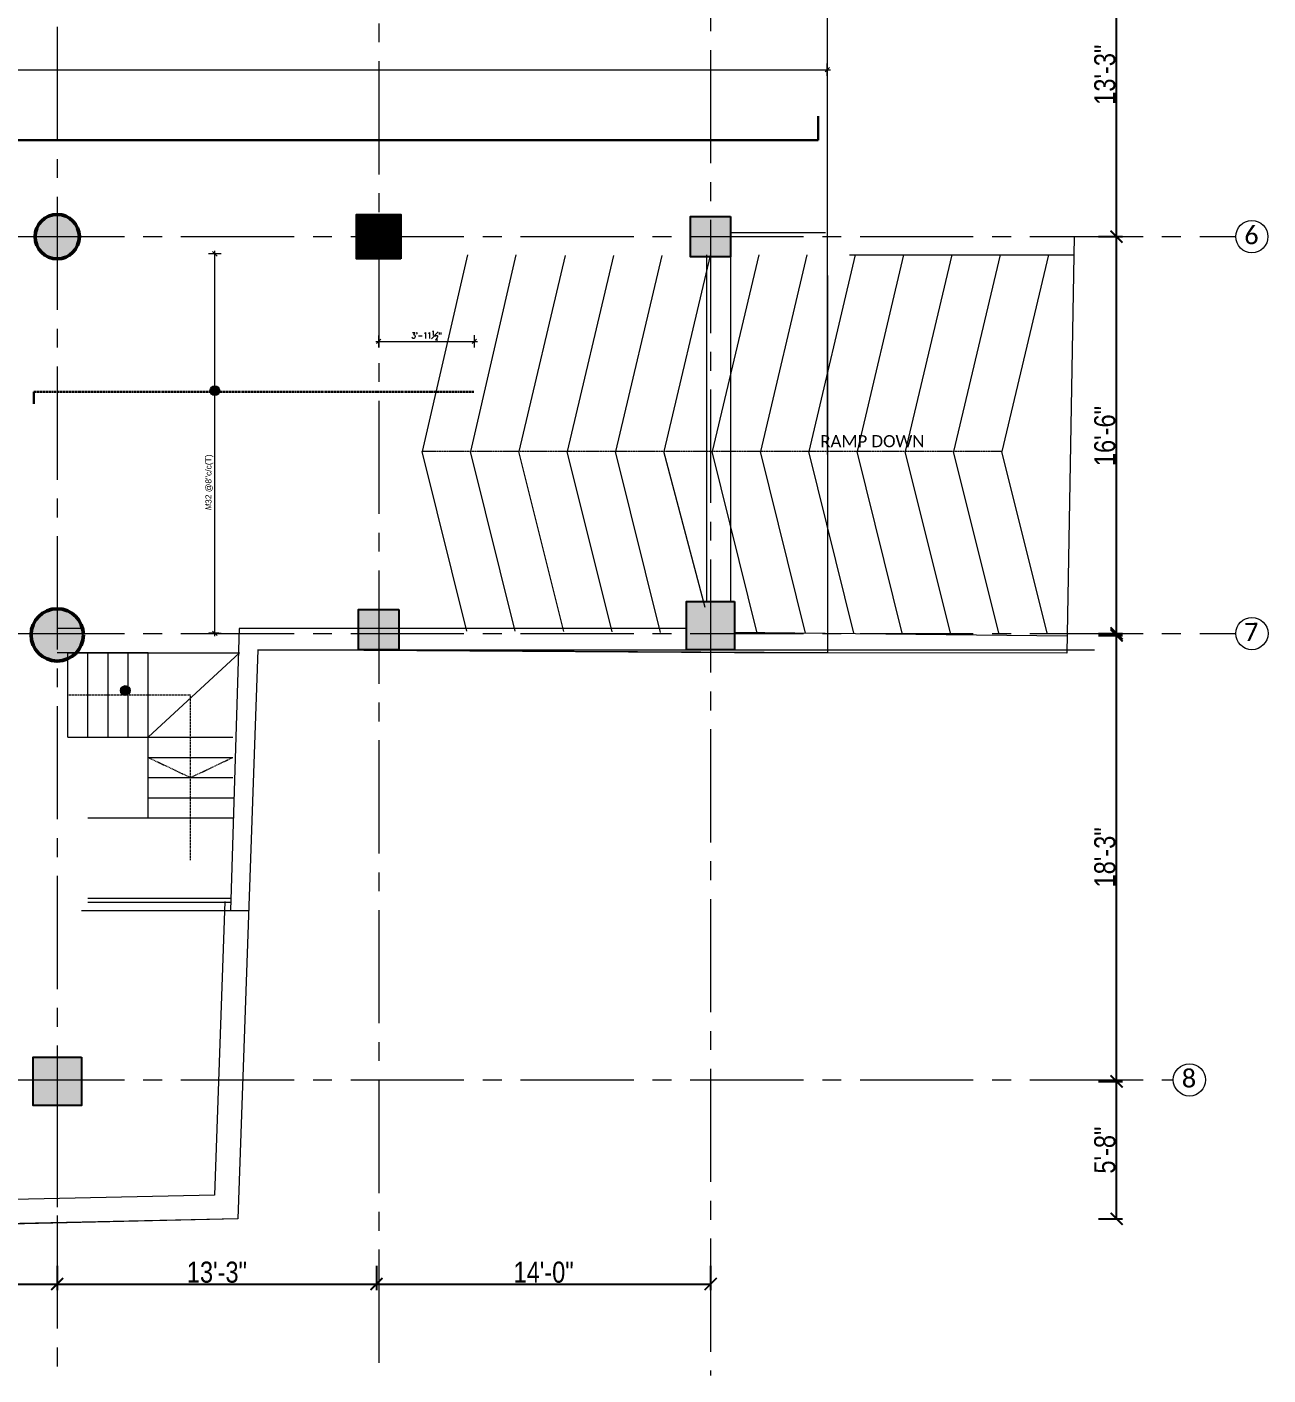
# Model space of a CAD drawing. Header units: inches. Extents: x 0 to 162649, y -36601 to -26324.
# Drawn here: x 139024 to 139641, y -31461 to -30791 of the extents above; entities that cross this region are included whole.
import ezdxf

# ---------------------------------------------------------------- set-up
doc = ezdxf.new("R2010")
doc.units = ezdxf.units.IN
doc.header["$MEASUREMENT"] = 0
for name, pattern in [('CENTER2', [1.125, 0.75, -0.125, 0.125, -0.125]), ('DASHED', [0.75, 0.5, -0.25]), ('PHANTOM2', [1.25, 0.625, -0.125, 0.125, -0.125, 0.125, -0.125])]:
    doc.linetypes.add(name, pattern=pattern)
for name, color, linetype, lineweight in [('A-COLUMN', 3, 'Continuous', 50), ('dimention', 1, 'Continuous', 13), ('hatch', 252, 'Continuous', 0), ('Line', 31, 'Continuous', 5), ('OL_AR_Center line', 253, 'CENTER2', 13), ('OL_AR_Hatch', 253, 'Continuous', 0), ('OL_AR_SECTION LINE', 253, 'PHANTOM2', 15), ('OL_AR_SYMBOL', 1, 'Continuous', 5), ('OL_AR_Text', 140, 'Continuous', 5), ('Rein', 3, 'Continuous', 30)]:
    doc.layers.add(name, color=color, linetype=linetype, lineweight=lineweight)
doc.styles.add('1-16 Annotative Text', font='calibri.ttf', dxfattribs={"height": 0.0625})
doc.styles.add('Arial', font='arial.ttf', dxfattribs={"width": 0.8})
doc.styles.add('rmtext', font='romans.shx', dxfattribs={"width": 0.8})
doc.dimstyles.new('Copy of DIM 48', dxfattribs={"dimscale": 48, "dimtxt": 0.0625, "dimasz": 0.046875, "dimexe": 0.0625, "dimexo": 0.015625, "dimgap": 0.015625, "dimtad": 3, "dimdec": 1, "dimzin": 3, "dimdsep": 46, "dimlunit": 4, "dimtxsty": 'rmtext', "dimblk": 'OBLIQUE', "dimcen": 0.09375, "dimdle": 0.03125, "dimclrd": 1, "dimclre": 1, "dimclrt": 2, "dimadec": 0, "dimazin": 0, "dimtfac": 0.75, "dimtdec": 1, "dimtix": 1, "dimtmove": 0, "dimatfit": 3, "dimfxl": 0.0625, "dimfxlon": 1, "dimfrac": 1, "dimtolj": 1, "dimtzin": 0, "dimlwd": -1, "dimlwe": 5, "dimarcsym": 0})
doc.dimstyles.new('Dim_OLA', dxfattribs={"dimscale": 1.5, "dimtxt": 7, "dimasz": 4, "dimexe": 2, "dimexo": 0.5, "dimgap": 0.3, "dimtad": 1, "dimdec": 0, "dimzin": 0, "dimdsep": 46, "dimlunit": 3, "dimtxsty": 'Arial', "dimblk": 'ARCHTICK', "dimcen": 0.05, "dimadec": 0, "dimazin": 0, "dimtfac": 1, "dimtdec": 0, "dimtix": 1, "dimtmove": 2, "dimatfit": 3, "dimldrblk": 'DOT', "dimfxl": 6, "dimfxlon": 1, "dimtolj": 1, "dimtzin": 0, "dimarcsym": 0})

# ---------------------------------------------------------------- blocks, each defined once
blk = doc.blocks.new('_Oblique')
for p, q in [((-0.49, -0.49), (0.49, 0.49)), ((0, -1.37), (0, 1.38))]:
    blk.add_line(p, q)
blk = doc.blocks.new('*D933')
at = {"layer": 'Defpoints', "color": 0, "transparency": 16777216}
for p in [(139117.69, -30903.4), (139121.73, -30903.4), (139120.48, -31091.95)]:
    blk.add_point(p, dxfattribs=at)
at = {"layer": 'dimention', "color": 1, "lineweight": 5, "transparency": 16777216}
for p, q in [((139120.69, -30903.4), (139114.69, -30903.4)), ((139119.73, -31091.95), (139114.69, -31091.95))]:
    blk.add_line(p, q, dxfattribs=at)
at = {"layer": 'dimention', "color": 1, "transparency": 16777216}
blk.add_line((139117.69, -31093.45), (139117.69, -30901.9), dxfattribs=at)
at = {"layer": 'dimention', "color": 1, "transparency": 16777216, "xscale": 2.25, "yscale": 2.25, "zscale": 2.25}
for p, rotation in [((139117.69, -30903.4), 90), ((139117.69, -31091.95), 270)]:
    blk.add_blockref('_Oblique', p, dxfattribs=dict(at, rotation=rotation))
at = {"layer": 'dimention', "color": 2, "transparency": 16777216, "insert": (139114.97, -31016.9), "char_height": 3, "attachment_point": 5, "rotation": 90, "style": 'rmtext'}
blk.add_mtext('\\A1;{\\Fgothici|c0;M\\fArial|b0|i0|c0|p34;\\W1;32 @8"c/c(T)}', dxfattribs=at)
blk = doc.blocks.new('*D945')
at = {"layer": 'Defpoints', "color": 0, "transparency": 16777216}
for p in [(139246.69, -30946.91), (139199.15, -30971.9), (139246.69, -30971.9)]:
    blk.add_point(p, dxfattribs=at)
at = {"layer": 'dimention', "color": 1, "lineweight": 5, "transparency": 16777216}
for p, q in [((139199.15, -30949.91), (139199.15, -30943.91)), ((139246.69, -30949.91), (139246.69, -30943.91))]:
    blk.add_line(p, q, dxfattribs=at)
at = {"layer": 'dimention', "color": 1, "transparency": 16777216}
blk.add_line((139197.65, -30946.91), (139248.19, -30946.91), dxfattribs=at)
at = {"layer": 'dimention', "color": 1, "transparency": 16777216, "xscale": 2.25, "yscale": 2.25, "zscale": 2.25, "rotation": 180}
blk.add_blockref('_Oblique', (139199.15, -30946.91), dxfattribs=at)
at = {"layer": 'dimention', "color": 1, "transparency": 16777216, "xscale": 2.25, "yscale": 2.25, "zscale": 2.25}
blk.add_blockref('_Oblique', (139246.69, -30946.91), dxfattribs=at)
at = {"layer": 'dimention', "color": 2, "transparency": 16777216, "insert": (139222.92, -30943.91), "char_height": 3, "attachment_point": 5, "style": 'rmtext'}
blk.add_mtext('\\A1;3\'-11{\\H0.750000x;\\S1#2;}"', dxfattribs=at)
blk = doc.blocks.new('*D936')
at = {"layer": 'Defpoints', "color": 0, "transparency": 16777216}
for p in [(139422.05, -30793.9), (138475.69, -30811.89), (139422.05, -30811.89)]:
    blk.add_point(p, dxfattribs=at)
at = {"layer": 'dimention', "color": 1, "lineweight": 5, "transparency": 16777216}
for p, q in [((138475.69, -30811.89), (138475.69, -30808.89)), ((139422.05, -30808.89), (139422.05, -30814.89))]:
    blk.add_line(p, q, dxfattribs=at)
at = {"layer": 'dimention', "color": 1, "transparency": 16777216}
blk.add_line((138474.19, -30811.89), (139423.55, -30811.89), dxfattribs=at)
at = {"layer": 'dimention', "color": 1, "transparency": 16777216, "xscale": 2.25, "yscale": 2.25, "zscale": 2.25, "rotation": 180}
blk.add_blockref('_Oblique', (138475.69, -30811.89), dxfattribs=at)
at = {"layer": 'dimention', "color": 1, "transparency": 16777216, "xscale": 2.25, "yscale": 2.25, "zscale": 2.25}
blk.add_blockref('_Oblique', (139422.05, -30811.89), dxfattribs=at)
at = {"layer": 'dimention', "color": 2, "transparency": 16777216, "insert": (138779.19, -30809.18), "char_height": 3, "attachment_point": 5, "style": 'rmtext'}
blk.add_mtext('\\A1;{\\Fgothici|c0;M\\fArial|b0|i0|c0|p34;\\W1;25 @8"c/c(T&B)}', dxfattribs=at)
blk = doc.blocks.new('_ArchTick')
at = {"color": 0, "linetype": 'ByBlock', "const_width": 0.15}
blk.add_lwpolyline([(-0.5, -0.5), (0.5, 0.5)], dxfattribs=at)
blk = doc.blocks.new('*D959')
at = {"layer": 'Defpoints', "color": 0, "transparency": 16777216}
for p in [(139051.36, -31314.64), (139565.8, -31314.64), (139129.04, -31382.98)]:
    blk.add_point(p, dxfattribs=at)
at = {"layer": 'OL_AR_Text', "color": 0, "lineweight": -2, "transparency": 16777216}
for p, q in [((139556.8, -31314.64), (139568.8, -31314.64)), ((139565.8, -31382.98), (139565.8, -31314.64)), ((139556.8, -31382.98), (139568.8, -31382.98))]:
    blk.add_line(p, q, dxfattribs=at)
at = {"layer": 'OL_AR_Text', "color": 0, "lineweight": -2, "transparency": 16777216, "xscale": 6, "yscale": 6, "zscale": 6}
for p, rotation in [((139565.8, -31314.64), 90), ((139565.8, -31382.98), 270)]:
    blk.add_blockref('_ArchTick', p, dxfattribs=dict(at, rotation=rotation))
at = {"layer": 'OL_AR_Text', "color": 0, "transparency": 16777216, "insert": (139559.99, -31348.81), "char_height": 10.5, "attachment_point": 5, "rotation": 90, "style": 'Arial'}
blk.add_mtext('\\A1;5\'-8"', dxfattribs=at)
blk = doc.blocks.new('_Dot')
at = {"color": 0, "linetype": 'ByBlock', "lineweight": -2}
blk.add_line((-0.5, 0), (-1, 0), dxfattribs=at)
at = {"color": 0, "linetype": 'ByBlock', "const_width": 0.5}
blk.add_lwpolyline([(-0.25, 0, 1), (0.25, 0, 1)], format="xyb", close=True, dxfattribs=at)
blk = doc.blocks.new('*D960')
at = {"layer": 'Defpoints', "color": 0, "transparency": 16777216}
for p in [(139375.99, -31092.04), (139565.8, -31092.04), (139051.36, -31314.64)]:
    blk.add_point(p, dxfattribs=at)
at = {"layer": 'OL_AR_Text', "color": 0, "lineweight": -2, "transparency": 16777216}
for p, q in [((139556.8, -31092.04), (139568.8, -31092.04)), ((139565.8, -31314.64), (139565.8, -31092.04)), ((139556.8, -31314.64), (139568.8, -31314.64))]:
    blk.add_line(p, q, dxfattribs=at)
at = {"layer": 'OL_AR_Text', "color": 0, "lineweight": -2, "transparency": 16777216, "xscale": 6, "yscale": 6, "zscale": 6}
for p, rotation in [((139565.8, -31092.04), 90), ((139565.8, -31314.64), 270)]:
    blk.add_blockref('_ArchTick', p, dxfattribs=dict(at, rotation=rotation))
at = {"layer": 'OL_AR_Text', "color": 0, "transparency": 16777216, "insert": (139559.99, -31203.34), "char_height": 10.5, "attachment_point": 5, "rotation": 90, "style": 'Arial'}
blk.add_mtext('\\A1;18\'-3"', dxfattribs=at)
blk = doc.blocks.new('*D1314')
at = {"layer": 'Defpoints', "color": 0, "transparency": 16777216}
for p in [(138799.36, -31326.64), (139039.36, -31326.64), (139039.36, -31415.35)]:
    blk.add_point(p, dxfattribs=at)
at = {"layer": 'OL_AR_Text', "color": 0, "lineweight": -2, "transparency": 16777216}
for p, q in [((138799.36, -31406.35), (138799.36, -31418.35)), ((139039.36, -31406.35), (139039.36, -31418.35)), ((138799.36, -31415.35), (139039.36, -31415.35))]:
    blk.add_line(p, q, dxfattribs=at)
at = {"layer": 'OL_AR_Text', "color": 0, "lineweight": -2, "transparency": 16777216, "xscale": 6, "yscale": 6, "zscale": 6, "rotation": 180}
blk.add_blockref('_ArchTick', (138799.36, -31415.35), dxfattribs=at)
at = {"layer": 'OL_AR_Text', "color": 0, "lineweight": -2, "transparency": 16777216, "xscale": 6, "yscale": 6, "zscale": 6}
blk.add_blockref('_ArchTick', (139039.36, -31415.35), dxfattribs=at)
at = {"layer": 'OL_AR_Text', "color": 0, "transparency": 16777216, "insert": (138919.36, -31409.54), "char_height": 10.5, "attachment_point": 5, "style": 'Arial'}
blk.add_mtext('\\A1;19\'-10"', dxfattribs=at)
blk = doc.blocks.new('*D1315')
at = {"layer": 'Defpoints', "color": 0, "transparency": 16777216}
for p in [(139198.05, -31313.92), (139039.36, -31326.64), (139198.05, -31415.35)]:
    blk.add_point(p, dxfattribs=at)
at = {"layer": 'OL_AR_Text', "color": 0, "lineweight": -2, "transparency": 16777216}
for p, q in [((139039.36, -31406.35), (139039.36, -31418.35)), ((139198.05, -31406.35), (139198.05, -31418.35)), ((139039.36, -31415.35), (139198.05, -31415.35))]:
    blk.add_line(p, q, dxfattribs=at)
at = {"layer": 'OL_AR_Text', "color": 0, "lineweight": -2, "transparency": 16777216, "xscale": 6, "yscale": 6, "zscale": 6, "rotation": 180}
blk.add_blockref('_ArchTick', (139039.36, -31415.35), dxfattribs=at)
at = {"layer": 'OL_AR_Text', "color": 0, "lineweight": -2, "transparency": 16777216, "xscale": 6, "yscale": 6, "zscale": 6}
blk.add_blockref('_ArchTick', (139198.05, -31415.35), dxfattribs=at)
at = {"layer": 'OL_AR_Text', "color": 0, "transparency": 16777216, "insert": (139118.71, -31409.53), "char_height": 10.5, "attachment_point": 5, "style": 'Arial'}
blk.add_mtext('\\A1;13\'-3"', dxfattribs=at)
blk = doc.blocks.new('*D1316')
at = {"layer": 'Defpoints', "color": 0, "transparency": 16777216}
for p in [(139198.05, -31313.92), (139364.07, -31313.92), (139364.07, -31415.35)]:
    blk.add_point(p, dxfattribs=at)
at = {"layer": 'OL_AR_Text', "color": 0, "lineweight": -2, "transparency": 16777216}
for p, q in [((139198.05, -31406.35), (139198.05, -31418.35)), ((139364.07, -31406.35), (139364.07, -31418.35)), ((139198.05, -31415.35), (139364.07, -31415.35))]:
    blk.add_line(p, q, dxfattribs=at)
at = {"layer": 'OL_AR_Text', "color": 0, "lineweight": -2, "transparency": 16777216, "xscale": 6, "yscale": 6, "zscale": 6, "rotation": 180}
blk.add_blockref('_ArchTick', (139198.05, -31415.35), dxfattribs=at)
at = {"layer": 'OL_AR_Text', "color": 0, "lineweight": -2, "transparency": 16777216, "xscale": 6, "yscale": 6, "zscale": 6}
blk.add_blockref('_ArchTick', (139364.07, -31415.35), dxfattribs=at)
at = {"layer": 'OL_AR_Text', "color": 0, "transparency": 16777216, "insert": (139281.06, -31409.54), "char_height": 10.5, "attachment_point": 5, "style": 'Arial'}
blk.add_mtext('\\A1;14\'-0"', dxfattribs=at)
blk = doc.blocks.new('*D1319')
at = {"layer": 'Defpoints', "color": 0, "transparency": 16777216}
for p in [(139373.99, -30894.86), (139565.8, -30894.86), (139375.99, -31093.04)]:
    blk.add_point(p, dxfattribs=at)
at = {"layer": 'OL_AR_Text', "color": 0, "lineweight": -2, "transparency": 16777216}
for p, q in [((139556.8, -30894.86), (139568.8, -30894.86)), ((139565.8, -31093.04), (139565.8, -30894.86)), ((139556.8, -31093.04), (139568.8, -31093.04))]:
    blk.add_line(p, q, dxfattribs=at)
at = {"layer": 'OL_AR_Text', "color": 0, "lineweight": -2, "transparency": 16777216, "xscale": 6, "yscale": 6, "zscale": 6}
for p, rotation in [((139565.8, -30894.86), 90), ((139565.8, -31093.04), 270)]:
    blk.add_blockref('_ArchTick', p, dxfattribs=dict(at, rotation=rotation))
at = {"layer": 'OL_AR_Text', "color": 0, "transparency": 16777216, "insert": (139559.99, -30993.95), "char_height": 10.5, "attachment_point": 5, "rotation": 90, "style": 'Arial'}
blk.add_mtext('\\A1;16\'-6"', dxfattribs=at)
blk = doc.blocks.new('*D1320')
at = {"layer": 'Defpoints', "color": 0, "transparency": 16777216}
for p in [(139375.99, -30733.92), (139565.8, -30733.92), (139373.99, -30894.86)]:
    blk.add_point(p, dxfattribs=at)
at = {"layer": 'OL_AR_Text', "color": 0, "lineweight": -2, "transparency": 16777216}
for p, q in [((139556.8, -30733.92), (139568.8, -30733.92)), ((139565.8, -30894.86), (139565.8, -30733.92)), ((139556.8, -30894.86), (139568.8, -30894.86))]:
    blk.add_line(p, q, dxfattribs=at)
at = {"layer": 'OL_AR_Text', "color": 0, "lineweight": -2, "transparency": 16777216, "xscale": 6, "yscale": 6, "zscale": 6}
for p, rotation in [((139565.8, -30733.92), 90), ((139565.8, -30894.86), 270)]:
    blk.add_blockref('_ArchTick', p, dxfattribs=dict(at, rotation=rotation))
at = {"layer": 'OL_AR_Text', "color": 0, "transparency": 16777216, "insert": (139559.99, -30814.39), "char_height": 10.5, "attachment_point": 5, "rotation": 90, "style": 'Arial'}
blk.add_mtext('\\A1;13\'-3"', dxfattribs=at)

msp = doc.modelspace()

# ---------------------------------------------------------------- hatches: boundary and pattern name
at = {"layer": 'dimention'}
h = msp.add_hatch(color=256, dxfattribs=at)
h.dxf.hatch_style = 1
h.paths.add_polyline_path([(139117.69, -30968.99, 0.414214), (139115.28, -30971.4, 0.414214), (139117.69, -30973.82)])
h.paths.add_polyline_path([(139120.11, -30971.4, 0.414214), (139117.69, -30968.99), (139117.69, -30973.82, 0.414214)])
h = msp.add_hatch(color=256, dxfattribs=at)
h.dxf.hatch_style = 1
h.paths.add_polyline_path([(139073.19, -31117.99, 0.414214), (139070.78, -31120.4, 0.414214), (139073.19, -31122.82)])
h.paths.add_polyline_path([(139075.61, -31120.4, 0.414214), (139073.19, -31117.99), (139073.19, -31122.82, 0.414214)])
at = {"layer": 'hatch'}
h = msp.add_hatch(color=256, dxfattribs=at)
h.dxf.hatch_style = 1
edge = h.paths.add_edge_path()
edge.add_arc((139039.36, -30894.86), 11, 0, 360)
h = msp.add_hatch(color=256, dxfattribs=at)
h.dxf.hatch_style = 1
h.paths.add_polyline_path([(139373.99, -30884.86), (139373.99, -30904.86), (139353.99, -30904.86), (139353.99, -30884.86)])
h = msp.add_hatch(color=256, dxfattribs=at)
h.dxf.hatch_style = 1
h.paths.add_polyline_path([(139375.99, -31076.13), (139375.99, -31100.13), (139351.99, -31100.13), (139351.99, -31076.13)])
h = msp.add_hatch(color=256, dxfattribs=at)
h.dxf.hatch_style = 1
edge = h.paths.add_edge_path()
edge.add_arc((139039.36, -31092.76), 13, 0, 360)
h = msp.add_hatch(color=256, dxfattribs=at)
h.dxf.hatch_style = 1
h.paths.add_polyline_path([(139209.15, -31080.13), (139209.15, -31100.13), (139189.15, -31100.13), (139189.15, -31080.13)])
h = msp.add_hatch(color=256, dxfattribs=at)
h.dxf.hatch_style = 1
h.paths.add_polyline_path([(139051.36, -31302.64), (139051.36, -31326.64), (139027.36, -31326.64), (139027.36, -31302.64)])
at = {"layer": 'OL_AR_Hatch'}
h = msp.add_hatch(dxfattribs=at)
h.set_pattern_fill('ANSI31', color=256)
h.set_pattern_definition([(45, (-22098.30687, 3241.59883), (-0.08838834765, 0.08838834765), [])])
h.paths.add_polyline_path([(139199.15, -30894.86), (139188.15, -30894.86), (139188.15, -30905.86), (139199.15, -30905.86)])
h.paths.add_polyline_path([(139199.15, -30883.86), (139188.15, -30883.86), (139188.15, -30894.86), (139199.15, -30894.86)])
h.paths.add_polyline_path([(139210.15, -30883.86), (139199.15, -30883.86), (139199.15, -30894.86), (139210.15, -30894.86)])
h.paths.add_polyline_path([(139210.15, -30894.86), (139199.15, -30894.86), (139199.15, -30905.86), (139210.15, -30905.86)])

# ---------------------------------------------------------------- linework, layer by layer
msp.add_lwpolyline([(139210.15, -30905.86), (139188.15, -30905.86), (139188.15, -30883.86), (139210.15, -30883.86)], close=True)
for points in [[(139373.99, -30884.86), (139373.99, -30904.86), (139353.99, -30904.86), (139353.99, -30884.86), (139373.99, -30884.86)], [(139375.99, -31076.13), (139375.99, -31100.13), (139351.99, -31100.13), (139351.99, -31076.13), (139375.99, -31076.13)], [(139209.15, -31080.13), (139209.15, -31100.13), (139189.15, -31100.13), (139189.15, -31080.13), (139209.15, -31080.13)], [(139051.36, -31302.64), (139051.36, -31326.64), (139027.36, -31326.64), (139027.36, -31302.64), (139051.36, -31302.64)]]:
    msp.add_lwpolyline(points)
at = {"layer": 'A-COLUMN'}
for centre, radius in [((139039.36, -30894.86), 11), ((139039.36, -31092.76), 13)]:
    msp.add_circle(centre, radius, dxfattribs=at)
at = {"layer": 'dimention'}
for p, q in [((139361.99, -30903.86), (139361.99, -31076.13)), ((139373.99, -30903.86), (139373.99, -31076.74))]:
    msp.add_line(p, q, dxfattribs=at)
for centre, radius in [((139633.02, -30894.86), 8), ((139117.69, -30971.4), 2.41), ((139633.05, -31092.11), 8), ((139073.19, -31120.4), 2.41), ((139601.99, -31313.92), 8)]:
    msp.add_circle(centre, radius, dxfattribs=at)
at = {"layer": 'hatch'}
msp.add_line((139039.28, -31323.64), (139039.28, -31377.12), dxfattribs=at)
at = {"layer": 'Line'}
msp.add_lwpolyline([(139129.04, -31382.98), (138471.18, -31398.39), (138472.4, -30699.24), (139015.05, -30699.24), (139015.05, -30137.73), (139229.11, -30137.73), (139245.83, -30341.96), (139262.5, -30340.92), (139271.06, -30571.92), (139265.76, -30726.23), (139422.05, -30726.23), (139422.06, -31101.73), (139139.01, -31100.13), (139129.04, -31382.98)], close=True, dxfattribs=at)
at = {"layer": 'OL_AR_Center line', "ltscale": 75}
for p, q in [((139039.36, -30621.9), (139039.36, -31460.76)), ((139364.07, -30633.4), (139364.07, -31460.76)), ((139199.15, -30638.9), (139199.15, -31460.76)), ((138425.85, -30894.86), (139624.88, -30894.86)), ((138425.85, -31092.04), (139624.88, -31092.04)), ((138425.85, -31313.92), (139593.85, -31313.92))]:
    msp.add_line(p, q, dxfattribs=at)
at = {"layer": 'OL_AR_Hatch'}
for p, q in [((139373.99, -30892.86), (139421.07, -30892.86)), ((139375.99, -31091.48), (139541.16, -31093.22)), ((139044.61, -31143.67), (139044.61, -31101.67)), ((139044.61, -31143.67), (139044.61, -31101.67)), ((139044.61, -31101.67), (139129.99, -31101.67)), ((139054.61, -31143.67), (139054.61, -31101.67)), ((139064.61, -31143.67), (139064.61, -31101.67)), ((139074.61, -31143.67), (139074.61, -31101.67)), ((139084.61, -31183.67), (139084.61, -31101.67)), ((139084.61, -31143.67), (139129.99, -31101.67)), ((139044.61, -31143.67), (139126.61, -31143.67)), ((139084.61, -31153.67), (139126.61, -31153.67)), ((139084.61, -31163.67), (139126.61, -31163.67)), ((139084.61, -31173.67), (139127.44, -31173.67)), ((139054.61, -31183.67), (139126.61, -31183.67)), ((139054.61, -31223.67), (139125.6, -31223.67)), ((139054.61, -31225.67), (139125.6, -31225.67))]:
    msp.add_line(p, q, dxfattribs=at)
for points in [[(139544.65, -30894.86), (139541.01, -31101.86), (139375.99, -31101.67), (139139.01, -31100.13), (139129.04, -31382.98), (138471.19, -31397.07), (138471.56, -31184.95), (138472.4, -30699.24), (139015.05, -30699.24), (139015.05, -30137.73), (139229.11, -30137.73), (139245.83, -30341.96), (139262.5, -30340.92), (139271.06, -30571.92), (139265.76, -30726.23), (139422.05, -30726.23), (139422.05, -30904.86), (139422.06, -31101.73)], [(139373.99, -30736.92), (139422.05, -30736.92), (139422.06, -31101.73)], [(139243.26, -30903.86), (139220.8, -31001.57)], [(139267.26, -30903.86), (139244.8, -31001.57)], [(139291.86, -30904.24), (139268.8, -31001.57)], [(139315.86, -30904.24), (139292.8, -31001.57)], [(139339.86, -30904.24), (139316.8, -31001.57)], [(139363.86, -30904.24), (139340.8, -31001.57)], [(139387.95, -30903.86), (139364.8, -31001.57)], [(139411.95, -30903.86), (139388.8, -31001.57)], [(139435.95, -30903.86), (139412.8, -31001.57)], [(139432.99, -30903.86), (139544.65, -30903.86)], [(139459.95, -30903.86), (139436.8, -31001.57)], [(139483.95, -30903.86), (139460.8, -31001.57)], [(139507.95, -30903.86), (139484.8, -31001.57)], [(139531.95, -30903.86), (139508.8, -31001.57)], [(139242.99, -31090.9), (139220.8, -31001.57)], [(139266.99, -31090.9), (139244.8, -31001.57)], [(139291.04, -31091.11), (139268.8, -31001.57)], [(139315.09, -31091.31), (139292.8, -31001.57)], [(139339.14, -31091.51), (139316.8, -31001.57)], [(139361.32, -31079.18), (139340.8, -31001.57)], [(139387.24, -31091.92), (139364.8, -31001.57)], [(139411.25, -31091.95), (139388.8, -31001.57)], [(139435.25, -31091.95), (139412.8, -31001.57)], [(139459.25, -31091.95), (139436.8, -31001.57)], [(139483.25, -31091.95), (139460.8, -31001.57)], [(139507.25, -31091.95), (139484.8, -31001.57)], [(139531.25, -31091.95), (139508.8, -31001.57)], [(139051.99, -31089.67), (139039.28, -31089.67)], [(139129.8, -31089.67), (139125.46, -31229.67)], [(139351.99, -31089.67), (139129.8, -31089.67)], [(139084.61, -31101.67), (139039.28, -31101.67)], [(139129.99, -31101.67), (139129.43, -31101.67)], [(139122.61, -31225.25), (139117.45, -31371.22), (139048.22, -31372.71)]]:
    msp.add_lwpolyline(points, dxfattribs=at)
msp.add_lwpolyline([(139048.22, -31372.71), (138483.21, -31384.81), (138483.55, -31189.42, -0.413705), (138484.3, -31188.67), (138483.55, -31189.42)], format="xyb", dxfattribs=at)
at = {"layer": 'OL_AR_SECTION LINE'}
msp.add_line((139508.8, -31001.57), (139220.8, -31001.57), dxfattribs=at)
at = {"layer": 'OL_AR_SYMBOL', "linetype": 'DASHED'}
for points in [[(139034.36, -31091.95), (139034.36, -31092.04)], [(139105.61, -31204.67), (139105.61, -31204.67), (139105.61, -31122.67), (139044.61, -31122.67)], [(139084.61, -31153.67), (139105.61, -31163.67), (139126.61, -31153.67)], [(139039.36, -31375.9), (139039.28, -31375.9)]]:
    msp.add_lwpolyline(points, dxfattribs=at)
at = {"layer": 'OL_AR_Text'}
msp.add_line((139139.01, -31100.13), (139554.8, -31100.13), dxfattribs=at)
msp.add_lwpolyline([(139051.36, -31229.67), (139134.43, -31229.67)], dxfattribs=at)
at = {"layer": 'Rein'}
for p, q in [((139417.47, -30846.9), (139417.47, -30834.9)), ((138474.19, -30846.9), (139417.47, -30846.9)), ((139027.69, -30977.9), (139027.69, -30971.9))]:
    msp.add_line(p, q, dxfattribs=at)
at = {"layer": 'Rein', "linetype": 'DASHED'}
msp.add_line((139027.69, -30971.9), (139246.69, -30971.9), dxfattribs=at)

# ---------------------------------------------------------------- texts
at = {"layer": 'dimention', "style": '1-16 Annotative Text'}
for s, p in [('6', (139629.3, -30898.68)), ('7', (139629.3, -31095.86)), ('8', (139598.27, -31317.74))]:
    msp.add_text(s, height=9, rotation=1, dxfattribs=at).set_placement(p)
at = {"layer": 'OL_AR_Text', "insert": (139418.57, -30993.5), "char_height": 6, "width": 56.506, "attachment_point": 1, "style": '1-16 Annotative Text'}
msp.add_mtext('\\A1;RAMP DOWN', dxfattribs=at)

# ---------------------------------------------------------------- dimensions: what is measured, and where the dimension line sits
at = {"layer": 'dimention'}
dim = msp.add_linear_dim(base=(139422.05, -30811.89), p1=(138475.69, -30811.89), p2=(139422.05, -30793.9), text='{\\Fgothici|c0;M\\fArial|b0|i0|c0|p34;\\W1;25 @8"c/c(T&B)}', dimstyle='Copy of DIM 48', dxfattribs=at)
dim.commit()
dim.dimension.update_dxf_attribs({"geometry": '*D936', "text_midpoint": (138779.19, -30811.89), "dimtype": 160})
dim = msp.add_linear_dim(base=(139117.69, -30903.4), p1=(139120.48, -31091.95), p2=(139121.73, -30903.4), angle=90, text='{\\Fgothici|c0;M\\fArial|b0|i0|c0|p34;\\W1;32 @8"c/c(T)}', dimstyle='Copy of DIM 48', dxfattribs=at)
dim.commit()
dim.dimension.update_dxf_attribs({"geometry": '*D933', "text_midpoint": (139117.69, -31016.9), "dimtype": 160})
dim = msp.add_linear_dim(base=(139246.69, -30946.91), p1=(139199.15, -30971.9), p2=(139246.69, -30971.9), dimstyle='Copy of DIM 48', dxfattribs=at)
dim.commit()
dim.dimension.update_dxf_attribs({"geometry": '*D945', "text_midpoint": (139222.92, -30943.91)})
at = {"layer": 'OL_AR_Text'}
for base, p1, p2, text, picture, middle in [((139565.8, -30733.92), (139373.99, -30894.86), (139375.99, -30733.92), '13\'-3"', '*D1320', (139559.99, -30814.39)), ((139565.8, -31092.04), (139051.36, -31314.64), (139375.99, -31092.04), '18\'-3"', '*D960', (139559.99, -31203.34))]:
    dim = msp.add_linear_dim(base=base, p1=p1, p2=p2, angle=90, text=text, dimstyle='Dim_OLA', dxfattribs=at)
    dim.commit()
    dim.dimension.update_dxf_attribs({"geometry": picture, "text_midpoint": middle})
for base, p1, p2, picture, middle in [((139565.8, -30894.86), (139375.99, -31093.04), (139373.99, -30894.86), '*D1319', (139559.99, -30993.95)), ((139565.8, -31314.64), (139129.04, -31382.98), (139051.36, -31314.64), '*D959', (139559.99, -31348.81))]:
    dim = msp.add_linear_dim(base=base, p1=p1, p2=p2, angle=90, dimstyle='Dim_OLA', dxfattribs=at)
    dim.commit()
    dim.dimension.update_dxf_attribs({"geometry": picture, "text_midpoint": middle})
dim = msp.add_linear_dim(base=(139198.05, -31415.35), p1=(139039.36, -31326.64), p2=(139198.05, -31313.92), dimstyle='Dim_OLA', dxfattribs=at)
dim.commit()
dim.dimension.update_dxf_attribs({"geometry": '*D1315', "text_midpoint": (139118.71, -31409.53)})
for base, p1, p2, text, picture, middle in [((139364.07, -31415.35), (139198.05, -31313.92), (139364.07, -31313.92), '14\'-0"', '*D1316', (139281.06, -31409.54)), ((139039.36, -31415.35), (138799.36, -31326.64), (139039.36, -31326.64), '19\'-10"', '*D1314', (138919.36, -31409.54))]:
    dim = msp.add_linear_dim(base=base, p1=p1, p2=p2, text=text, dimstyle='Dim_OLA', dxfattribs=at)
    dim.commit()
    dim.dimension.update_dxf_attribs({"geometry": picture, "text_midpoint": middle})

doc.saveas('drawing.dxf')
